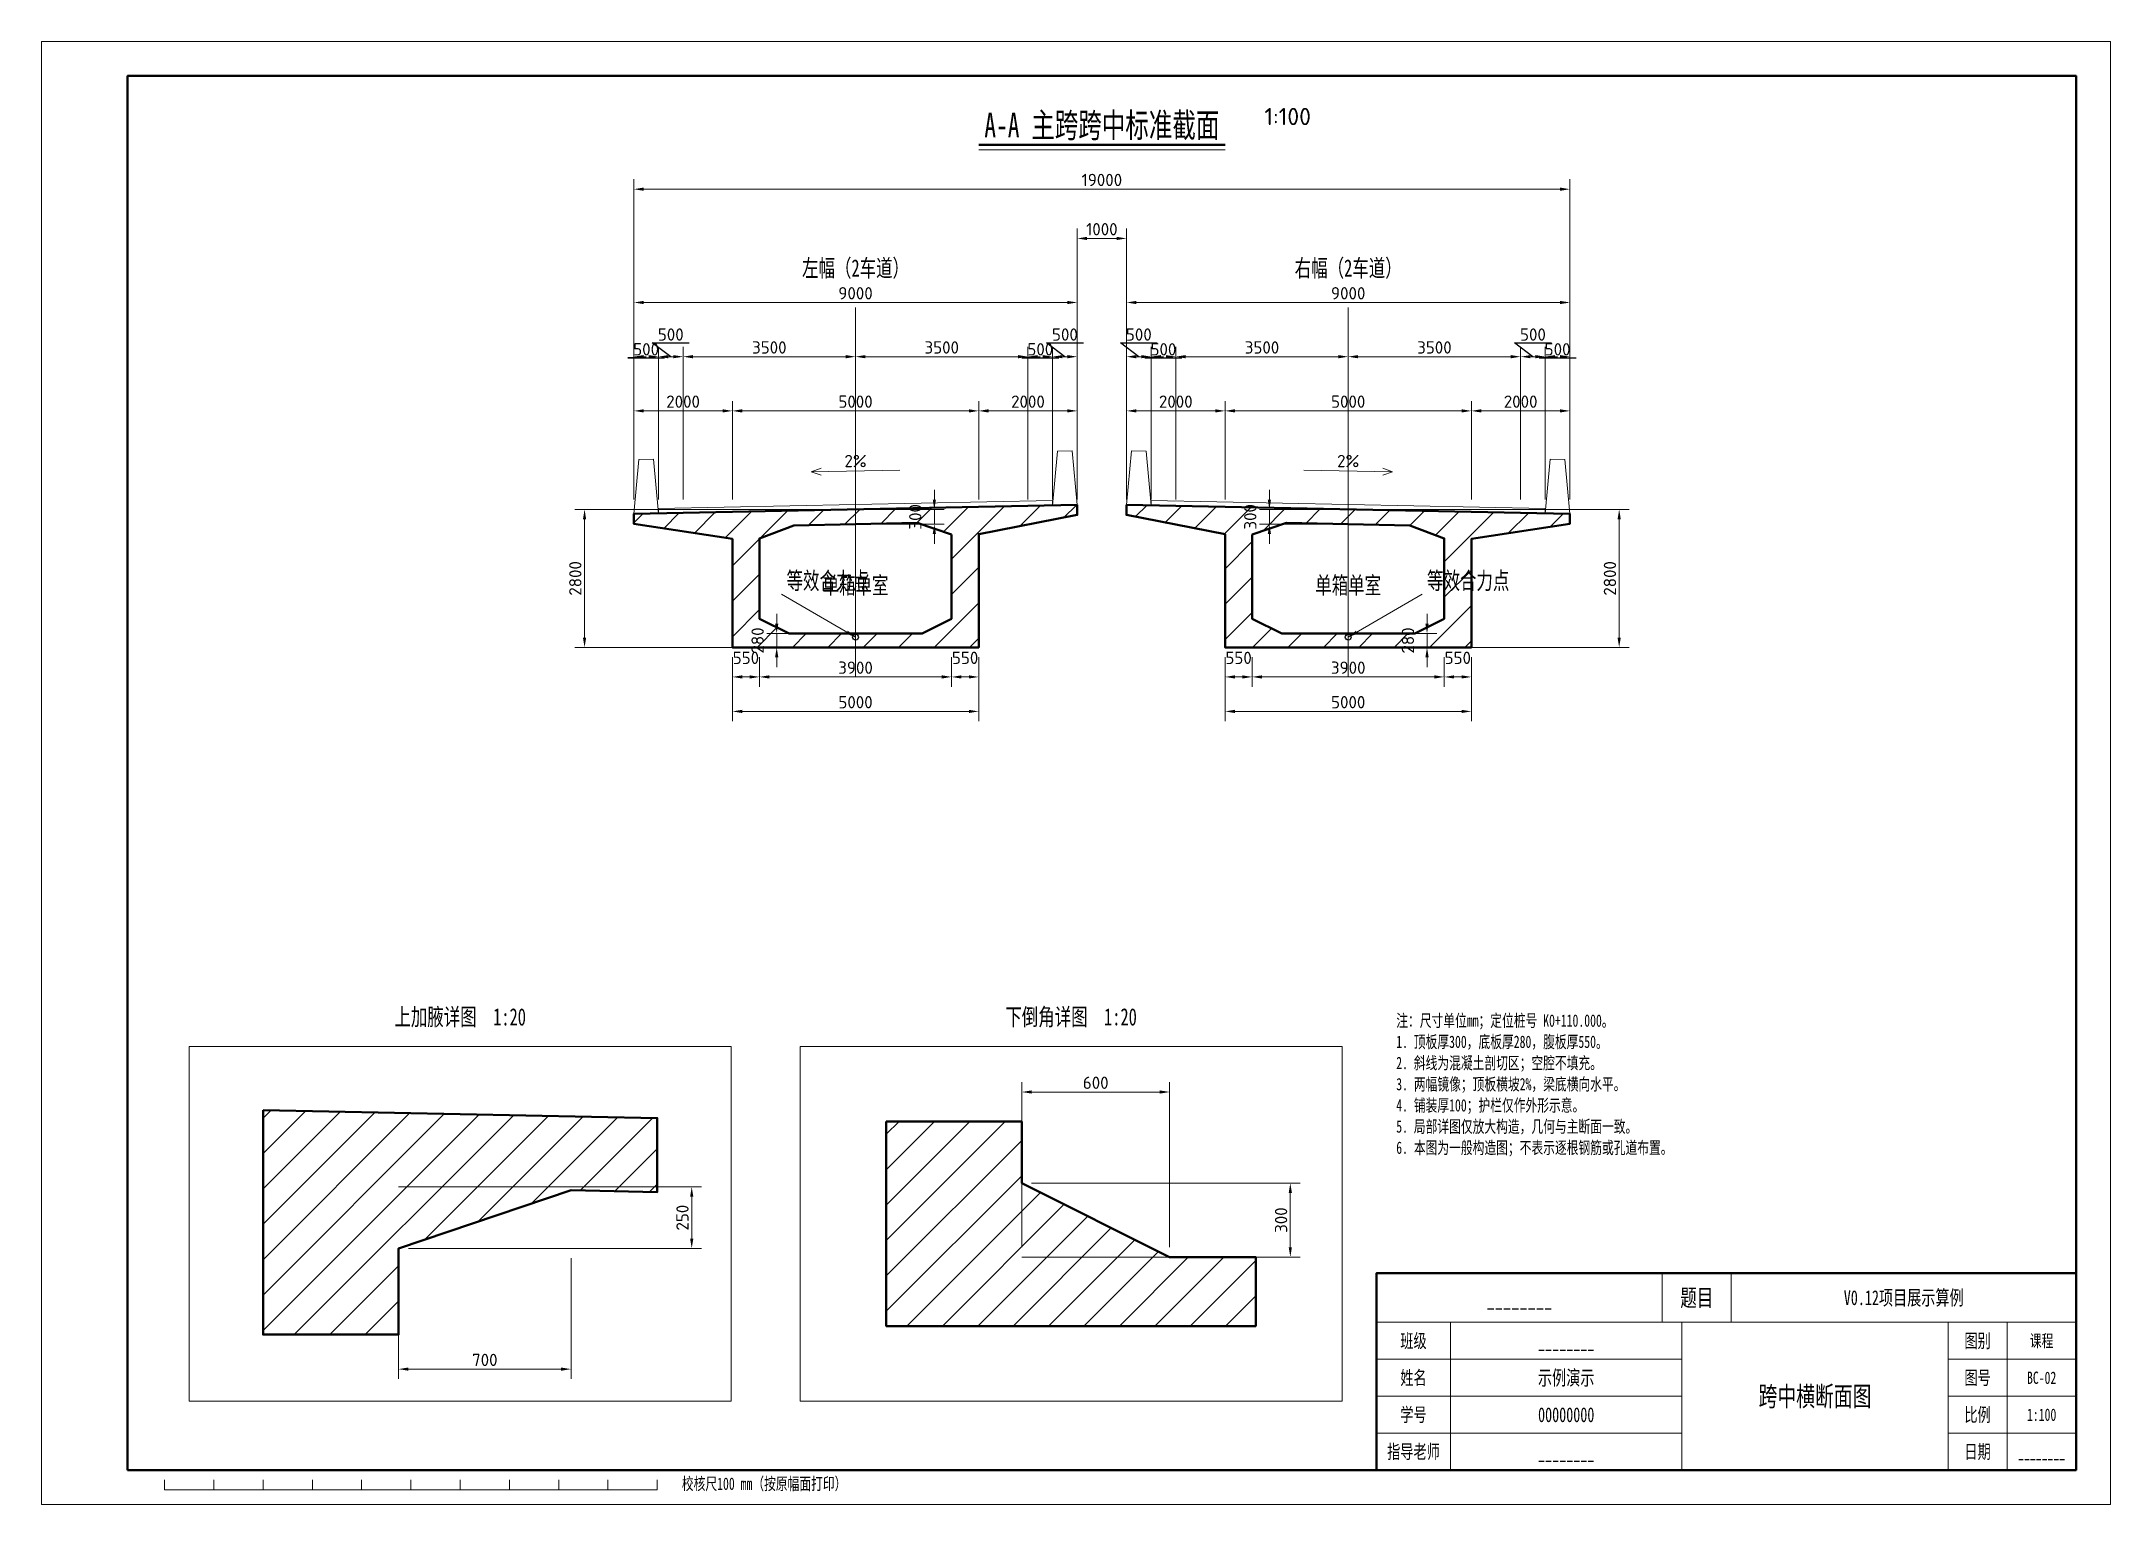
# Paper-space layout '出图' of a CAD drawing. Header units: millimetres. Extents: x 0 to 420, y 0 to 297.
# The model-space entities are those that its viewports show. They can reach past a viewport. Long polylines and large blocks are cut down to what shows.
import ezdxf
from ezdxf.enums import TextEntityAlignment as Align

# ---------------------------------------------------------------- set-up
doc = ezdxf.new("R2010")
doc.units = ezdxf.units.MM
doc.linetypes.add('B-CENTER', pattern=[1600, 1000, -200, 0, -400])
for name, color, linetype, lineweight in [('B-CENTER', 7, 'B-CENTER', 13), ('B-CUT', 7, 'Continuous', 50), ('B-DETAIL', 7, 'Continuous', 13), ('B-DIM', 7, 'Continuous', 13), ('B-HATCH', 7, 'Continuous', 13), ('B-PRESTRESS', 7, 'Continuous', 25), ('B-TEXT', 7, 'Continuous', 13), ('P-FRAME', 7, 'Continuous', 50), ('P-GRID', 7, 'Continuous', 13), ('P-TEXT', 7, 'Continuous', 13)]:
    doc.layers.add(name, color=color, linetype=linetype, lineweight=lineweight)
doc.layers.add('P-VPORT', color=7, linetype='Continuous', lineweight=13, plot=False)
doc.styles.add('CN_FS', font='simfang.ttf', dxfattribs={"width": 0.7})
doc.styles.add('ISO_NUM', font='isocpeur.ttf')
doc.dimstyles.new('CN_MM_100', dxfattribs={"dimscale": 100, "dimtxt": 2.5, "dimasz": 2, "dimexe": 2, "dimexo": 2, "dimtad": 1, "dimdec": 0, "dimtxsty": 'ISO_NUM', "dimcen": 2.5, "dimazin": 3, "dimtfac": 1, "dimtmove": 1, "dimatfit": 3, "dimlwd": 13, "dimlwe": 13, "dimarcsym": 0})
doc.dimstyles.new('CN_MM_20', dxfattribs={"dimscale": 20, "dimtxt": 2.5, "dimasz": 2, "dimexe": 2, "dimexo": 2, "dimtad": 1, "dimdec": 0, "dimtxsty": 'ISO_NUM', "dimcen": 2.5, "dimazin": 3, "dimtfac": 1, "dimtmove": 1, "dimatfit": 3, "dimlwd": 13, "dimlwe": 13, "dimarcsym": 0})

# ---------------------------------------------------------------- blocks, each defined once
blk = doc.blocks.new('_CLOSEDFILLED')
at = {"color": 0, "linetype": 'ByBlock'}
blk.add_solid([(-1, 0.164), (0, 0), (-1, -0.164)], dxfattribs=at)
blk = doc.blocks.new('*D2')
at = {"color": 0}
for p, q in [((20775, 23300), (20400, 23578.125)), ((20400, 23578.125), (21150, 23578.125))]:
    blk.add_line(p, q, dxfattribs=at)
at = {"color": 0, "lineweight": 13}
for p, q in [((20525, 20400), (20525, 23500)), ((21025, 20400), (21025, 23500)), ((20725, 23300), (20825, 23300))]:
    blk.add_line(p, q, dxfattribs=at)
at = {"layer": 'Defpoints'}
for p in [(20525, 23300), (20525, 20200), (21025, 20200)]:
    blk.add_point(p, dxfattribs=at)
at = {"layer": 'B-DIM', "color": 0, "xscale": 200, "yscale": 200, "rotation": 180}
blk.add_blockref('_CLOSEDFILLED', (20525, 23300), dxfattribs=at)
at = {"layer": 'B-DIM', "color": 0, "xscale": 200, "yscale": 200}
blk.add_blockref('_CLOSEDFILLED', (21025, 23300), dxfattribs=at)
at = {"layer": 'B-DIM', "color": 0, "insert": (20775, 23750), "char_height": 250, "attachment_point": 5, "style": 'ISO_NUM'}
blk.add_mtext('500', dxfattribs=at)
blk = doc.blocks.new('*D3')
at = {"color": 0, "lineweight": 13}
for p, q in [((20025, 20400), (20025, 23500)), ((20525, 20400), (20525, 23500))]:
    blk.add_line(p, q, dxfattribs=at)
at = {"color": 0}
for p, q in [((20275, 23300), (19900, 23278.125)), ((19900, 23278.125), (20650, 23278.125))]:
    blk.add_line(p, q, dxfattribs=at)
at = {"layer": 'Defpoints'}
for p in [(20025, 23300), (20025, 20200), (20525, 20200)]:
    blk.add_point(p, dxfattribs=at)
at = {"layer": 'B-DIM', "color": 0, "xscale": 200, "yscale": 200, "rotation": 180}
blk.add_blockref('_CLOSEDFILLED', (20025, 23300), dxfattribs=at)
at = {"layer": 'B-DIM', "color": 0, "xscale": 200, "yscale": 200}
blk.add_blockref('_CLOSEDFILLED', (20525, 23300), dxfattribs=at)
at = {"layer": 'B-DIM', "color": 0, "insert": (20275, 23450), "char_height": 250, "attachment_point": 5, "style": 'ISO_NUM'}
blk.add_mtext('500', dxfattribs=at)
blk = doc.blocks.new('*D6')
at = {"color": 0}
for p, q in [((12775, 23300), (12400, 23578.125)), ((12400, 23578.125), (13150, 23578.125))]:
    blk.add_line(p, q, dxfattribs=at)
at = {"color": 0, "lineweight": 13}
for p, q in [((12525, 20400), (12525, 23500)), ((13025, 20400), (13025, 23500)), ((12725, 23300), (12825, 23300))]:
    blk.add_line(p, q, dxfattribs=at)
at = {"layer": 'Defpoints'}
for p in [(12525, 23300), (12525, 20200), (13025, 20200)]:
    blk.add_point(p, dxfattribs=at)
at = {"layer": 'B-DIM', "color": 0, "xscale": 200, "yscale": 200, "rotation": 180}
blk.add_blockref('_CLOSEDFILLED', (12525, 23300), dxfattribs=at)
at = {"layer": 'B-DIM', "color": 0, "xscale": 200, "yscale": 200}
blk.add_blockref('_CLOSEDFILLED', (13025, 23300), dxfattribs=at)
at = {"layer": 'B-DIM', "color": 0, "insert": (12775, 23750), "char_height": 250, "attachment_point": 5, "style": 'ISO_NUM'}
blk.add_mtext('500', dxfattribs=at)
blk = doc.blocks.new('*D7')
at = {"color": 0, "lineweight": 13}
for p, q in [((12025, 20400), (12025, 23500)), ((12525, 20400), (12525, 23500))]:
    blk.add_line(p, q, dxfattribs=at)
at = {"color": 0}
for p, q in [((12275, 23300), (11900, 23278.125)), ((11900, 23278.125), (12650, 23278.125))]:
    blk.add_line(p, q, dxfattribs=at)
at = {"layer": 'Defpoints'}
for p in [(12025, 23300), (12025, 20200), (12525, 20200)]:
    blk.add_point(p, dxfattribs=at)
at = {"layer": 'B-DIM', "color": 0, "xscale": 200, "yscale": 200, "rotation": 180}
blk.add_blockref('_CLOSEDFILLED', (12025, 23300), dxfattribs=at)
at = {"layer": 'B-DIM', "color": 0, "xscale": 200, "yscale": 200}
blk.add_blockref('_CLOSEDFILLED', (12525, 23300), dxfattribs=at)
at = {"layer": 'B-DIM', "color": 0, "insert": (12275, 23450), "char_height": 250, "attachment_point": 5, "style": 'ISO_NUM'}
blk.add_mtext('500', dxfattribs=at)
blk = doc.blocks.new('*D19')
at = {"color": 0}
for p, q in [((22275, 23300), (21900, 23578.125)), ((21900, 23578.125), (22650, 23578.125))]:
    blk.add_line(p, q, dxfattribs=at)
at = {"color": 0, "lineweight": 13}
for p, q in [((22025, 20400), (22025, 23500)), ((22525, 20400), (22525, 23500)), ((22225, 23300), (22325, 23300))]:
    blk.add_line(p, q, dxfattribs=at)
at = {"layer": 'Defpoints'}
for p in [(22025, 23300), (22025, 20200), (22525, 20200)]:
    blk.add_point(p, dxfattribs=at)
at = {"layer": 'B-DIM', "color": 0, "xscale": 200, "yscale": 200, "rotation": 180}
blk.add_blockref('_CLOSEDFILLED', (22025, 23300), dxfattribs=at)
at = {"layer": 'B-DIM', "color": 0, "xscale": 200, "yscale": 200}
blk.add_blockref('_CLOSEDFILLED', (22525, 23300), dxfattribs=at)
at = {"layer": 'B-DIM', "color": 0, "insert": (22275, 23750), "char_height": 250, "attachment_point": 5, "style": 'ISO_NUM'}
blk.add_mtext('500', dxfattribs=at)
blk = doc.blocks.new('*D20')
at = {"color": 0, "lineweight": 13}
for p, q in [((22525, 20400), (22525, 23500)), ((23025, 20400), (23025, 23500))]:
    blk.add_line(p, q, dxfattribs=at)
at = {"color": 0}
for p, q in [((22775, 23300), (22400, 23278.125)), ((22400, 23278.125), (23150, 23278.125))]:
    blk.add_line(p, q, dxfattribs=at)
at = {"layer": 'Defpoints'}
for p in [(22525, 23300), (22525, 20200), (23025, 20200)]:
    blk.add_point(p, dxfattribs=at)
at = {"layer": 'B-DIM', "color": 0, "xscale": 200, "yscale": 200, "rotation": 180}
blk.add_blockref('_CLOSEDFILLED', (22525, 23300), dxfattribs=at)
at = {"layer": 'B-DIM', "color": 0, "xscale": 200, "yscale": 200}
blk.add_blockref('_CLOSEDFILLED', (23025, 23300), dxfattribs=at)
at = {"layer": 'B-DIM', "color": 0, "insert": (22775, 23450), "char_height": 250, "attachment_point": 5, "style": 'ISO_NUM'}
blk.add_mtext('500', dxfattribs=at)
blk = doc.blocks.new('*D23')
at = {"color": 0}
for p, q in [((30275, 23300), (29900, 23578.125)), ((29900, 23578.125), (30650, 23578.125))]:
    blk.add_line(p, q, dxfattribs=at)
at = {"color": 0, "lineweight": 13}
for p, q in [((30025, 20400), (30025, 23500)), ((30525, 20400), (30525, 23500)), ((30225, 23300), (30325, 23300))]:
    blk.add_line(p, q, dxfattribs=at)
at = {"layer": 'Defpoints'}
for p in [(30025, 23300), (30025, 20200), (30525, 20200)]:
    blk.add_point(p, dxfattribs=at)
at = {"layer": 'B-DIM', "color": 0, "xscale": 200, "yscale": 200, "rotation": 180}
blk.add_blockref('_CLOSEDFILLED', (30025, 23300), dxfattribs=at)
at = {"layer": 'B-DIM', "color": 0, "xscale": 200, "yscale": 200}
blk.add_blockref('_CLOSEDFILLED', (30525, 23300), dxfattribs=at)
at = {"layer": 'B-DIM', "color": 0, "insert": (30275, 23750), "char_height": 250, "attachment_point": 5, "style": 'ISO_NUM'}
blk.add_mtext('500', dxfattribs=at)
blk = doc.blocks.new('*D24')
at = {"color": 0, "lineweight": 13}
for p, q in [((30525, 20400), (30525, 23500)), ((31025, 20400), (31025, 23500))]:
    blk.add_line(p, q, dxfattribs=at)
at = {"color": 0}
for p, q in [((30775, 23300), (30400, 23278.125)), ((30400, 23278.125), (31150, 23278.125))]:
    blk.add_line(p, q, dxfattribs=at)
at = {"layer": 'Defpoints'}
for p in [(30525, 23300), (30525, 20200), (31025, 20200)]:
    blk.add_point(p, dxfattribs=at)
at = {"layer": 'B-DIM', "color": 0, "xscale": 200, "yscale": 200, "rotation": 180}
blk.add_blockref('_CLOSEDFILLED', (30525, 23300), dxfattribs=at)
at = {"layer": 'B-DIM', "color": 0, "xscale": 200, "yscale": 200}
blk.add_blockref('_CLOSEDFILLED', (31025, 23300), dxfattribs=at)
at = {"layer": 'B-DIM', "color": 0, "insert": (30775, 23450), "char_height": 250, "attachment_point": 5, "style": 'ISO_NUM'}
blk.add_mtext('500', dxfattribs=at)

msp = doc.modelspace()

# ---------------------------------------------------------------- hatches: boundary and pattern name
at = {"layer": 'B-HATCH'}
h = msp.add_hatch(dxfattribs=at)
h.set_pattern_fill('ANSI31', color=256, scale=160, style=0)
h.paths.add_polyline_path([(21025, 20290), (12025, 20110), (12025, 19910), (14025, 19600), (14025, 17400), (19025, 17400), (19025, 19700), (21025, 20090)])
h.paths.add_polyline_path([(18475, 19689), (17775, 19925), (15275, 19875), (14575, 19611), (14575, 17980), (15175, 17680), (17875, 17680), (18475, 17980)], flags=0)
h = msp.add_hatch(dxfattribs=at)
h.set_pattern_fill('ANSI31', color=256, scale=160, style=0)
h.paths.add_polyline_path([(22025, 20290), (31025, 20110), (31025, 19910), (29025, 19600), (29025, 17400), (24025, 17400), (24025, 19700), (22025, 20090)])
h.paths.add_polyline_path([(24575, 19689), (25275, 19925), (27775, 19875), (28475, 19611), (28475, 17980), (27875, 17680), (25175, 17680), (24575, 17980)], flags=0)
h = msp.add_hatch(dxfattribs=at)
h.set_pattern_fill('ANSI31', color=256, scale=32, style=0)
h.paths.add_polyline_path([(51200, 15311), (52800, 15279), (52800, 14979), (52450, 14986), (51750, 14750), (51750, 14400), (51200, 14400)])
h = msp.add_hatch(dxfattribs=at)
h.set_pattern_fill('ANSI31', color=256, scale=32, style=0)
h.paths.add_polyline_path([(71250, 15265), (71800, 15265), (71800, 15015), (72400, 14715), (72750, 14715), (72750, 14435), (71250, 14435)])

# ---------------------------------------------------------------- linework, layer by layer
at = {"layer": 'B-CENTER'}
for p, q in [((16525, 24300), (16525, 16800)), ((26525, 24300), (26525, 16800))]:
    msp.add_line(p, q, dxfattribs=at)
at = {"layer": 'B-CUT'}
for points in [[(21025, 20290), (12025, 20110), (12025, 19910), (14025, 19600), (14025, 17400), (19025, 17400), (19025, 19700), (21025, 20090)], [(22025, 20290), (31025, 20110), (31025, 19910), (29025, 19600), (29025, 17400), (24025, 17400), (24025, 19700), (22025, 20090)], [(18475, 19689), (17775, 19925), (15275, 19875), (14575, 19611), (14575, 17980), (15175, 17680), (17875, 17680), (18475, 17980)], [(24575, 19689), (25275, 19925), (27775, 19875), (28475, 19611), (28475, 17980), (27875, 17680), (25175, 17680), (24575, 17980)], [(51200, 15311), (52800, 15279), (52800, 14979), (52450, 14986), (51750, 14750), (51750, 14400), (51200, 14400)], [(71250, 15265), (71800, 15265), (71800, 15015), (72400, 14715), (72750, 14715), (72750, 14435), (71250, 14435)]]:
    msp.add_lwpolyline(points, close=True, dxfattribs=at)
at = {"layer": 'B-DETAIL'}
for p, q in [((17425, 21000), (15625, 20964)), ((25625, 21000), (27425, 20964)), ((16525, 17606.8), (15025, 18480)), ((26525, 17606.8), (28025, 18480)), ((51750, 15000), (52450, 15000)), ((71800, 14715), (72400, 14715))]:
    msp.add_line(p, q, dxfattribs=at)
for points in [[(21025, 20290), (20525, 20280), (20625, 21382), (20925, 21388)], [(22025, 20290), (22525, 20280), (22425, 21382), (22125, 21388)], [(12525, 20120), (12025, 20110), (12125, 21212), (12425, 21218)], [(30525, 20120), (31025, 20110), (30925, 21212), (30625, 21218)], [(20525, 20280), (12525, 20120), (12525, 20220), (20525, 20380)], [(22525, 20280), (30525, 20120), (30525, 20220), (22525, 20380)]]:
    msp.add_lwpolyline(points, close=True, dxfattribs=at)
for points in [[(15825, 21034), (15625, 20964), (15825, 20894)], [(27225, 21034), (27425, 20964), (27225, 20894)]]:
    msp.add_lwpolyline(points, dxfattribs=at)
for points in [[(16525, 17606.8), (16334.5, 17677.1), (16369.8, 17737.6)], [(26525, 17606.8), (26680.2, 17737.6), (26715.5, 17677.1)]]:
    msp.add_solid(points, dxfattribs=at)
at = {"layer": 'B-PRESTRESS'}
for centre in [(16525, 17606.8), (26525, 17606.8)]:
    msp.add_circle(centre, 60, dxfattribs=at)

# ---------------------------------------------------------------- texts
at = {"layer": 'B-TEXT', "style": 'CN_FS', "width": 0.7}
for s, p in [('左幅（2车道）', (16525, 25100)), ('右幅（2车道）', (26525, 25100)), ('单箱单室', (16525, 18660)), ('单箱单室', (26525, 18660))]:
    msp.add_text(s, height=350, dxfattribs=at).set_placement(p, align=Align.MIDDLE_CENTER)
at = {"layer": 'B-TEXT', "style": 'ISO_NUM'}
for p in [(16525, 21182), (26525, 21182)]:
    msp.add_text('2%', height=250, dxfattribs=at).set_placement(p, align=Align.MIDDLE_CENTER)
at = {"layer": 'B-TEXT', "style": 'CN_FS', "width": 0.7}
for p in [(15125, 18580), (28125, 18580)]:
    msp.add_text('等效合力点', height=350, dxfattribs=at).set_placement(p)

# ---------------------------------------------------------------- dimensions: what is measured, and where the dimension line sits
at = {"layer": 'B-DIM'}
for base, p1, p2, dimstyle in [((12025, 26700), (12025, 20200), (31025, 20200), 'CN_MM_100'), ((21025, 25700), (21025, 20200), (22025, 20200), 'CN_MM_100'), ((12025, 24400), (12025, 20200), (21025, 20200), 'CN_MM_100'), ((22025, 24400), (22025, 20200), (31025, 20200), 'CN_MM_100'), ((13025, 23300), (13025, 20200), (16525, 20200), 'CN_MM_100'), ((16525, 23300), (16525, 20200), (20025, 20200), 'CN_MM_100'), ((23025, 23300), (23025, 20200), (26525, 20200), 'CN_MM_100'), ((26525, 23300), (26525, 20200), (30025, 20200), 'CN_MM_100'), ((12025, 22200), (12025, 20200), (14025, 20200), 'CN_MM_100'), ((14025, 22200), (14025, 20200), (19025, 20200), 'CN_MM_100'), ((19025, 22200), (19025, 20200), (21025, 20200), 'CN_MM_100'), ((22025, 22200), (22025, 20200), (24025, 20200), 'CN_MM_100'), ((24025, 22200), (24025, 20200), (29025, 20200), 'CN_MM_100'), ((29025, 22200), (29025, 20200), (31025, 20200), 'CN_MM_100'), ((14025, 16800), (14025, 17400), (14575, 17400), 'CN_MM_100'), ((14025, 16100), (14025, 17400), (19025, 17400), 'CN_MM_100'), ((14575, 16800), (14575, 17400), (18475, 17400), 'CN_MM_100'), ((18475, 16800), (18475, 17400), (19025, 17400), 'CN_MM_100'), ((24025, 16800), (24025, 17400), (24575, 17400), 'CN_MM_100'), ((24025, 16100), (24025, 17400), (29025, 17400), 'CN_MM_100'), ((24575, 16800), (24575, 17400), (28475, 17400), 'CN_MM_100'), ((28475, 16800), (28475, 17400), (29025, 17400), 'CN_MM_100'), ((71800, 15385), (71800, 14715), (72400, 14715), 'CN_MM_20'), ((51750, 14260), (51750, 14750), (52450, 14750), 'CN_MM_20')]:
    msp.add_linear_dim(base=base, p1=p1, p2=p2, dimstyle=dimstyle, dxfattribs=at).render()
for base, p1, p2, picture, middle in [((12525, 23300), (12525, 20200), (13025, 20200), '*D6', (12400, 23578.1)), ((20525, 23300), (20525, 20200), (21025, 20200), '*D2', (20400, 23578.1)), ((22025, 23300), (22025, 20200), (22525, 20200), '*D19', (21900, 23578.1)), ((30025, 23300), (30025, 20200), (30525, 20200), '*D23', (29900, 23578.1)), ((12025, 23300), (12025, 20200), (12525, 20200), '*D7', (11900, 23278.1)), ((20025, 23300), (20025, 20200), (20525, 20200), '*D3', (19900, 23278.1)), ((22525, 23300), (22525, 20200), (23025, 20200), '*D20', (22400, 23278.1)), ((30525, 23300), (30525, 20200), (31025, 20200), '*D24', (30400, 23278.1))]:
    dim = msp.add_linear_dim(base=base, p1=p1, p2=p2, dimstyle='CN_MM_100', override={"dimtmove": 1}, dxfattribs=at)
    dim.commit()
    dim.dimension.update_dxf_attribs({"geometry": picture, "text_midpoint": middle, "dimtype": 160})
for base, p1, p2, dimstyle in [((18125, 19900), (16525, 19900), (16525, 20200), 'CN_MM_100'), ((24925, 19900), (26525, 19900), (26525, 20200), 'CN_MM_100'), ((11025, 17400), (16525, 17400), (16525, 20200), 'CN_MM_100'), ((32025, 17400), (26525, 17400), (26525, 20200), 'CN_MM_100'), ((14925, 17400), (16525, 17400), (16525, 17680), 'CN_MM_100'), ((28125, 17400), (26525, 17400), (26525, 17680), 'CN_MM_100'), ((52940, 14750), (51750, 14750), (51750, 15000), 'CN_MM_20'), ((72890, 14715), (71800, 14715), (71800, 15015), 'CN_MM_20')]:
    msp.add_linear_dim(base=base, p1=p1, p2=p2, angle=90, dimstyle=dimstyle, dxfattribs=at).render()

psp = doc.layouts.new('出图')

# ---------------------------------------------------------------- linework, layer by layer
at = {"layer": 'P-FRAME'}
psp.add_line((190.25, 276), (240.25, 276), dxfattribs=at)
for points in [[(17.5, 7), (413, 7), (413, 290), (17.5, 290)], [(271, 7), (413, 7), (413, 47), (271, 47)]]:
    psp.add_lwpolyline(points, close=True, dxfattribs=at)
at = {"layer": 'P-GRID'}
for p, q in [((190.25, 275), (240.25, 275)), ((329, 37), (329, 47)), ((343, 37), (343, 47)), ((271, 37), (413, 37)), ((286, 7), (286, 37)), ((333, 7), (333, 37)), ((387, 7), (387, 37)), ((399, 7), (399, 37)), ((271, 29.5), (333, 29.5)), ((387, 29.5), (413, 29.5)), ((271, 22), (333, 22)), ((387, 22), (413, 22)), ((271, 14.5), (333, 14.5)), ((387, 14.5), (413, 14.5)), ((25, 3), (25, 5)), ((35, 3), (35, 5)), ((45, 3), (45, 5)), ((55, 3), (55, 5)), ((65, 3), (65, 5)), ((75, 3), (75, 5)), ((85, 3), (85, 5)), ((95, 3), (95, 5)), ((105, 3), (105, 5)), ((115, 3), (115, 5)), ((125, 3), (125, 5)), ((25, 3), (125, 3))]:
    psp.add_line(p, q, dxfattribs=at)

# ---------------------------------------------------------------- texts
at = {"layer": 'P-TEXT', "style": 'CN_FS', "width": 0.7}
for s, height, p in [('A-A 主跨跨中标准截面', 5, (215.25, 280)), ('上加腋详图  1:20', 3.5, (85, 99)), ('下倒角详图  1:20', 3.5, (209, 99)), ('题目', 3.5, (336, 42)), ('V0.12项目展示算例', 3, (378, 42)), ('________', 3.5, (300, 42)), ('班级', 2.8, (278.5, 33.25)), ('图别', 2.8, (393, 33.25)), ('课程', 2.5, (406, 33.25)), ('________', 3, (309.5, 33.25)), ('姓名', 2.8, (278.5, 25.75)), ('示例演示', 3, (309.5, 25.75)), ('图号', 2.8, (393, 25.75)), ('BC-02', 2.5, (406, 25.75)), ('跨中横断面图', 4, (360, 22)), ('学号', 2.8, (278.5, 18.25)), ('00000000', 3, (309.5, 18.25)), ('比例', 2.8, (393, 18.25)), ('1:100', 2.5, (406, 18.25)), ('指导老师', 2.8, (278.5, 10.75)), ('________', 3, (309.5, 10.75)), ('日期', 2.8, (393, 10.75)), ('________', 2.5, (406, 10.75))]:
    psp.add_text(s, height=height, dxfattribs=at).set_placement(p, align=Align.MIDDLE_CENTER)
at = {"layer": 'P-TEXT', "style": 'ISO_NUM'}
psp.add_text('1:100', height=3.5, dxfattribs=at).set_placement((248.25, 280))
at = {"layer": 'P-TEXT', "style": 'CN_FS', "width": 0.7}
for s, p in [('注：尺寸单位mm；定位桩号 K0+110.000。', (275, 97)), ('1. 顶板厚300，底板厚280，腹板厚550。', (275, 92.7)), ('2. 斜线为混凝土剖切区；空腔不填充。', (275, 88.4)), ('3. 两幅镜像；顶板横坡2%，梁底横向水平。', (275, 84.1)), ('4. 铺装厚100；护栏仅作外形示意。', (275, 79.8)), ('5. 局部详图仅放大构造，几何与主断面一致。', (275, 75.5)), ('6. 本图为一般构造图；不表示逐根钢筋或孔道布置。', (275, 71.2)), ('校核尺100 mm（按原幅面打印）', (130, 3))]:
    psp.add_text(s, height=2.5, dxfattribs=at).set_placement(p)

# ---------------------------------------------------------------- viewports
at = {"layer": 'P-VPORT'}
for center, size, view_center_point, view_height, status in [((210, 148.5), (420, 297), (21000, 14850), 29700, 4), ((209, 57), (110, 72), (72000, 14850), 1440, 3)]:
    psp.add_viewport(center=center, size=size, view_center_point=view_center_point, view_height=view_height, status=status, dxfattribs=at)
psp.add_viewport(center=(85, 57), size=(110, 72), view_center_point=(52000, 14850), view_height=1440, dxfattribs=at)

doc.saveas('drawing.dxf')
